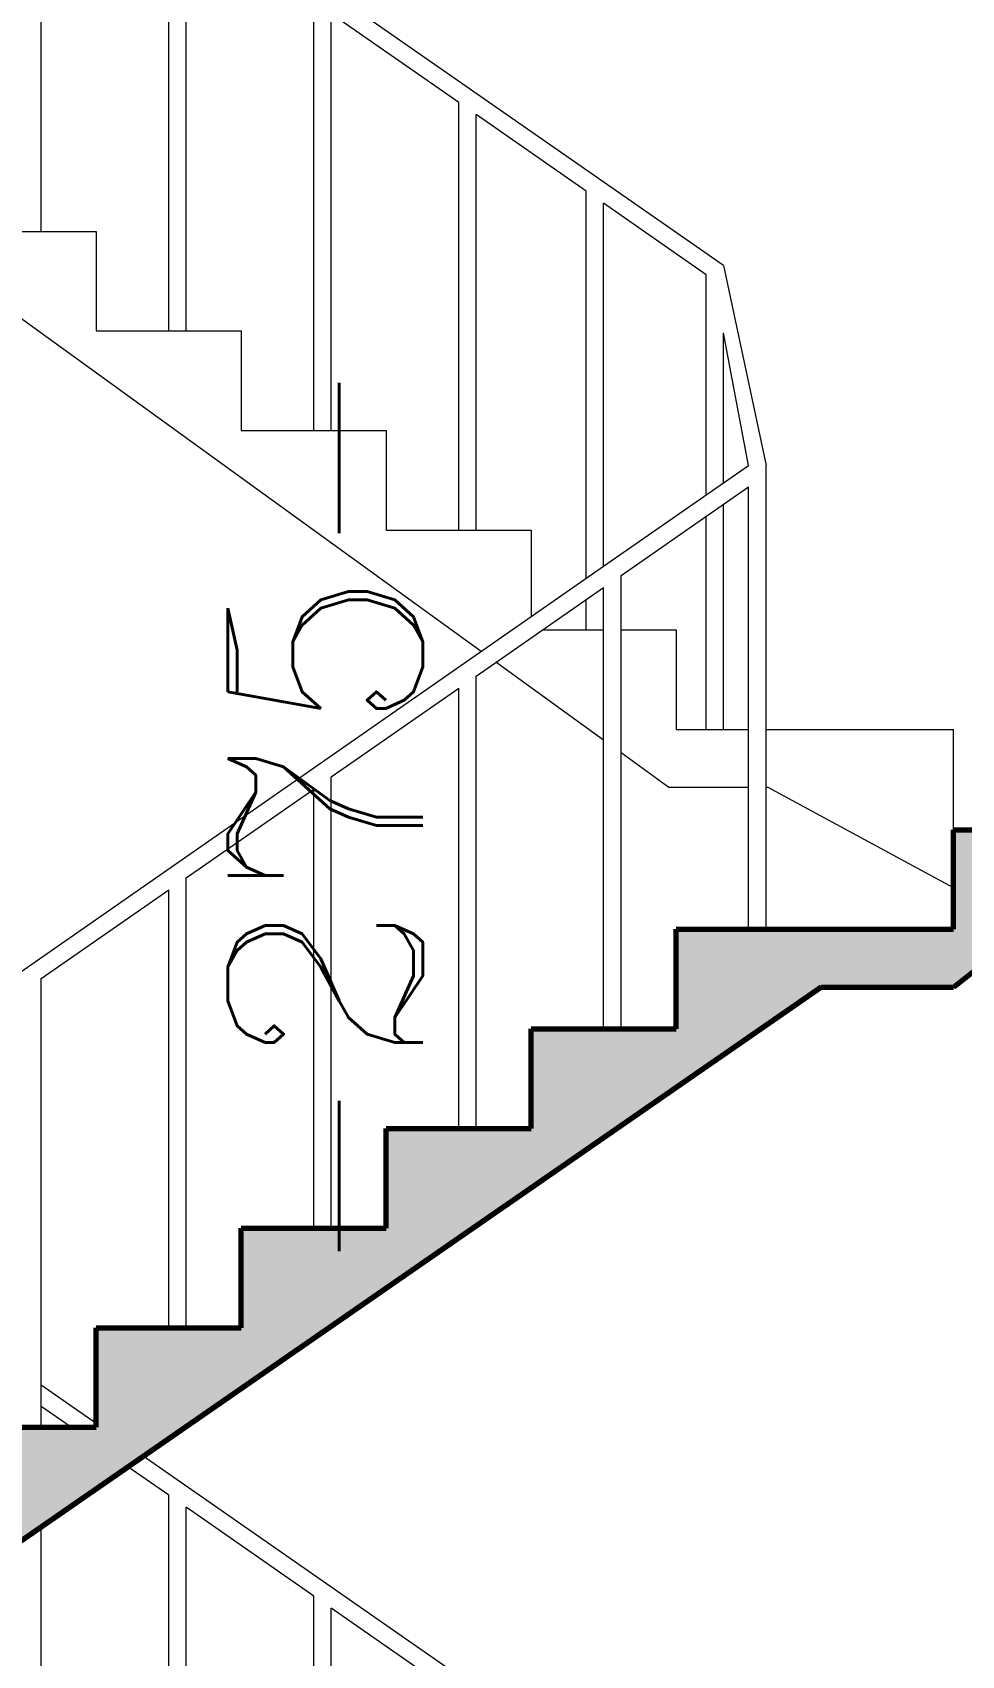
# Model space of a CAD drawing. Header units: millimetres. Extents: x 35860 to 71103, y -11298 to -8385.
# Drawn here: x 39399.2 to 39439.2, y -9425.5 to -9355.5 of the extents above; entities that cross this region are included whole.
import ezdxf

# ---------------------------------------------------------------- set-up
doc = ezdxf.new("R2010")
doc.units = ezdxf.units.MM
doc.header["$MEASUREMENT"] = 0
doc.layers.get('0').update_dxf_attribs({"lineweight": 15})
for name, color, linetype, lineweight in [('02', 2, 'Continuous', 20), ('03_Yazı', 1, 'Continuous', 30), ('07', 3, 'Continuous', 70), ('Merd&Balkon', 40, 'Continuous', 20)]:
    doc.layers.add(name, color=color, linetype=linetype, lineweight=lineweight)
doc.styles.add('ROMANC', font='romanc', dxfattribs={"height": 0.11})

msp = doc.modelspace()

# ---------------------------------------------------------------- hatches: boundary and pattern name
h = msp.add_hatch()
h.set_pattern_fill('ANSI33', color=256, scale=7.5, style=0)
h.set_pattern_definition([(135, (52505.0171, -6929.5944), (1.32582521, 1.32582521), []), (135, (52503.6913, -6929.5944), (1.32582521, 1.32582521), [0.9375, -0.46875])])
h.paths.add_polyline_path([(39358.159, -9357.976), (39285.659, -9357.976), (39285.659, -9367.976), (39279.409, -9367.976), (39279.409, -9357.976), (39254.409, -9357.976), (39254.409, -9332.976), (39256.909, -9332.976), (39256.909, -9355.476), (39279.409, -9355.476), (39389.409, -9355.476), (39389.409, -9351.181), (39395.659, -9351.181), (39395.659, -9346.886), (39401.909, -9346.886), (39401.909, -9342.591), (39408.159, -9342.591), (39408.159, -9338.296), (39414.409, -9338.296), (39414.409, -9334.001), (39420.659, -9334.001), (39420.659, -9329.706), (39426.909, -9329.706), (39426.909, -9325.411), (39433.159, -9325.411), (39438.866, -9325.411), (39438.866, -9321.116), (39455.659, -9321.116), (39455.659, -9323.616), (39455.659, -9326.116), (39450.659, -9326.116), (39450.659, -9323.616), (39444.294, -9323.616), (39438.866, -9327.911), (39433.159, -9327.911), (39389.711, -9357.976), (39364.409, -9357.976), (39364.409, -9367.976), (39358.159, -9367.976)])
h.paths.add_polyline_path([(39449.409, -9289.226), (39449.409, -9286.726), (39455.659, -9286.726), (39499.409, -9286.726), (39499.409, -9274.226), (39504.409, -9274.226), (39541.909, -9274.226), (39541.909, -9276.726), (39504.409, -9276.726), (39504.409, -9286.726), (39504.409, -9299.226), (39498.159, -9299.226), (39498.159, -9289.226), (39455.659, -9289.226), (39455.659, -9299.226), (39449.409, -9299.226)])
h.paths.add_polyline_path([(39449.409, -9357.976), (39449.409, -9355.476), (39455.659, -9355.476), (39455.659, -9365.476), (39498.159, -9365.476), (39498.159, -9355.476), (39504.409, -9355.476), (39526.909, -9355.476), (39526.909, -9332.976), (39529.409, -9332.976), (39529.409, -9357.976), (39504.409, -9357.976), (39504.409, -9367.976), (39498.159, -9367.976), (39455.659, -9367.976), (39449.409, -9367.976)])
h.paths.add_polyline_path([(39450.659, -9392.366), (39444.294, -9392.366), (39438.866, -9396.661), (39433.159, -9396.661), (39389.711, -9426.726), (39364.409, -9426.726), (39364.409, -9436.726), (39358.159, -9436.726), (39358.159, -9426.726), (39285.659, -9426.726), (39285.659, -9436.726), (39279.409, -9436.726), (39279.409, -9426.726), (39254.409, -9426.726), (39254.409, -9401.726), (39256.909, -9401.726), (39256.909, -9424.226), (39279.409, -9424.226), (39389.409, -9424.226), (39389.409, -9419.931), (39395.659, -9419.931), (39395.659, -9415.636), (39401.909, -9415.636), (39401.909, -9411.341), (39408.159, -9411.341), (39408.159, -9407.046), (39414.409, -9407.046), (39414.409, -9402.751), (39420.659, -9402.751), (39420.659, -9398.456), (39426.909, -9398.456), (39426.909, -9394.161), (39433.159, -9394.161), (39438.866, -9394.161), (39438.866, -9389.866), (39455.659, -9389.866), (39455.659, -9392.366), (39455.659, -9394.866), (39450.659, -9394.866)])
h.paths.add_polyline_path([(39449.409, -9426.726), (39449.409, -9424.226), (39455.659, -9424.226), (39455.659, -9434.226), (39498.159, -9434.226), (39498.159, -9424.226), (39504.409, -9424.226), (39526.909, -9424.226), (39526.909, -9401.726), (39529.409, -9401.726), (39529.409, -9426.726), (39504.409, -9426.726), (39504.409, -9436.726), (39498.159, -9436.726), (39455.659, -9436.726), (39449.409, -9436.726)])
h.paths.add_polyline_path([(39438.866, -9458.616), (39455.659, -9458.616), (39455.659, -9461.116), (39455.659, -9463.616), (39450.659, -9463.616), (39450.659, -9461.116), (39444.294, -9461.116), (39438.866, -9465.411), (39433.159, -9465.411), (39389.711, -9495.476), (39364.409, -9495.476), (39364.409, -9505.476), (39358.159, -9505.476), (39358.159, -9495.476), (39285.659, -9495.476), (39285.659, -9505.476), (39279.409, -9505.476), (39279.409, -9495.476), (39254.409, -9495.476), (39254.409, -9470.476), (39256.909, -9470.476), (39256.909, -9492.976), (39279.409, -9492.976), (39389.409, -9492.976), (39389.409, -9488.681), (39395.659, -9488.681), (39395.659, -9484.386), (39401.909, -9484.386), (39401.909, -9480.091), (39408.159, -9480.091), (39408.159, -9475.796), (39414.409, -9475.796), (39414.409, -9471.501), (39420.659, -9471.501), (39420.659, -9467.206), (39426.909, -9467.206), (39426.909, -9462.911), (39433.159, -9462.911), (39438.866, -9462.911)])
h.paths.add_polyline_path([(39449.409, -9495.476), (39449.409, -9492.976), (39455.659, -9492.976), (39455.659, -9502.976), (39498.159, -9502.976), (39498.159, -9492.976), (39504.409, -9492.976), (39526.909, -9492.976), (39526.909, -9470.476), (39529.409, -9470.476), (39529.409, -9495.476), (39504.409, -9495.476), (39504.409, -9505.476), (39498.159, -9505.476), (39455.659, -9505.476), (39449.409, -9505.476)])

# ---------------------------------------------------------------- linework, layer by layer
at = {"layer": '02'}
for p, q in [((39428.957, -9365.542), (39403.935, -9348.133)), ((39405.034, -9368.362), (39405.034, -9349.812)), ((39405.784, -9368.362), (39405.784, -9350.334)), ((39399.534, -9364.067), (39399.534, -9351.179)), ((39411.284, -9372.657), (39411.284, -9354.16)), ((39412.034, -9372.657), (39412.034, -9354.682)), ((39417.534, -9358.509), (39412.034, -9354.682)), ((39417.534, -9376.952), (39417.534, -9358.509)), ((39418.284, -9376.952), (39418.284, -9359.03)), ((39423.034, -9362.335), (39418.284, -9359.03)), ((39423.034, -9379.028), (39423.034, -9362.335)), ((39428.207, -9365.934), (39423.784, -9362.857)), ((39423.784, -9378.507), (39423.784, -9362.857)), ((39428.957, -9365.542), (39430.784, -9374.161)), ((39428.207, -9375.431), (39428.207, -9365.934)), ((39430.034, -9374.161), (39428.957, -9368.435)), ((39428.957, -9374.91), (39428.957, -9368.435)), ((39423.784, -9378.507), (39430.034, -9374.161)), ((39430.784, -9394.161), (39430.784, -9374.161)), ((39424.534, -9378.899), (39430.034, -9375.075)), ((39430.034, -9394.161), (39430.034, -9375.075)), ((39428.957, -9385.542), (39428.957, -9375.823)), ((39428.207, -9385.542), (39428.207, -9376.345)), ((39385.742, -9404.958), (39423.784, -9378.507)), ((39423.784, -9378.507), (39423.784, -9378.456)), ((39418.284, -9383.245), (39423.784, -9379.42)), ((39423.784, -9398.456), (39423.784, -9379.42)), ((39423.784, -9381.247), (39423.784, -9379.42)), ((39423.784, -9381.247), (39423.784, -9379.42)), ((39424.534, -9398.456), (39424.534, -9378.899)), ((39418.284, -9402.751), (39418.284, -9383.245)), ((39412.034, -9387.59), (39417.534, -9383.766)), ((39417.534, -9402.751), (39417.534, -9383.766)), ((39412.034, -9407.046), (39412.034, -9387.59)), ((39405.784, -9391.936), (39411.284, -9388.112)), ((39411.284, -9407.046), (39411.284, -9388.112)), ((39405.784, -9411.341), (39405.784, -9391.936)), ((39399.534, -9396.282), (39405.034, -9392.458)), ((39405.034, -9411.341), (39405.034, -9392.458)), ((39399.534, -9415.636), (39399.534, -9396.282)), ((39401.909, -9415.474), (39399.534, -9413.822)), ((39400.829, -9415.636), (39399.534, -9414.735)), ((39399.534, -9415.636), (39399.534, -9414.735)), ((39405.034, -9418.562), (39403.277, -9417.339)), ((39428.957, -9434.292), (39403.935, -9416.883)), ((39405.034, -9437.112), (39405.034, -9418.562)), ((39405.784, -9437.112), (39405.784, -9419.084)), ((39411.284, -9422.91), (39405.784, -9419.084)), ((39399.534, -9432.817), (39399.534, -9419.929)), ((39411.284, -9441.407), (39411.284, -9422.91)), ((39412.034, -9441.407), (39412.034, -9423.432)), ((39417.534, -9427.259), (39412.034, -9423.432))]:
    msp.add_line(p, q, dxfattribs=at)
at = {"layer": '07'}
for p, q in [((39438.866, -9394.161), (39438.866, -9389.866)), ((39438.866, -9389.866), (39455.659, -9389.866)), ((39444.294, -9392.366), (39438.866, -9396.661)), ((39426.909, -9398.456), (39426.909, -9394.161)), ((39426.909, -9394.161), (39433.159, -9394.161)), ((39433.159, -9394.161), (39438.866, -9394.161)), ((39433.159, -9396.661), (39389.711, -9426.726)), ((39433.159, -9396.661), (39438.866, -9396.661)), ((39420.659, -9402.751), (39420.659, -9398.456)), ((39420.659, -9398.456), (39426.909, -9398.456)), ((39414.409, -9407.046), (39414.409, -9402.751)), ((39414.409, -9402.751), (39420.659, -9402.751)), ((39408.159, -9411.341), (39408.159, -9407.046)), ((39408.159, -9407.046), (39414.409, -9407.046)), ((39401.909, -9415.636), (39401.909, -9411.341)), ((39401.909, -9411.341), (39408.159, -9411.341)), ((39395.659, -9415.636), (39401.909, -9415.636))]:
    msp.add_line(p, q, dxfattribs=at)
at = {"layer": 'Merd&Balkon'}
for p, q in [((39418.496, -9382.183), (39385.047, -9357.976)), ((39395.659, -9364.067), (39401.909, -9364.067)), ((39401.909, -9364.067), (39401.909, -9368.362)), ((39401.909, -9368.362), (39408.159, -9368.362)), ((39408.159, -9368.362), (39408.159, -9372.657)), ((39408.159, -9372.657), (39414.409, -9372.657)), ((39414.409, -9372.657), (39414.409, -9376.952)), ((39414.409, -9376.952), (39420.659, -9376.952)), ((39420.659, -9376.952), (39420.659, -9380.68)), ((39423.034, -9381.247), (39423.034, -9379.942)), ((39421.156, -9381.247), (39423.784, -9381.247)), ((39424.534, -9381.247), (39426.909, -9381.247)), ((39426.909, -9381.247), (39426.909, -9385.542)), ((39423.784, -9386.01), (39419.14, -9382.649)), ((39426.909, -9385.542), (39430.034, -9385.542)), ((39430.784, -9385.542), (39433.159, -9385.542)), ((39433.159, -9385.542), (39438.866, -9385.542)), ((39438.866, -9389.866), (39438.866, -9385.542)), ((39426.592, -9388.042), (39424.534, -9386.553)), ((39428.594, -9388.042), (39426.592, -9388.042)), ((39430.034, -9388.042), (39428.594, -9388.042)), ((39430.876, -9388.042), (39430.784, -9388.042)), ((39438.866, -9392.366), (39430.876, -9388.042))]:
    msp.add_line(p, q, dxfattribs=at)

# ---------------------------------------------------------------- texts
at = {"layer": '03_Yazı', "style": 'ROMANC'}
msp.add_text('-275-', height=8.4, rotation=90, dxfattribs=at).set_placement((39415.986, -9409.481))

doc.saveas('drawing.dxf')
